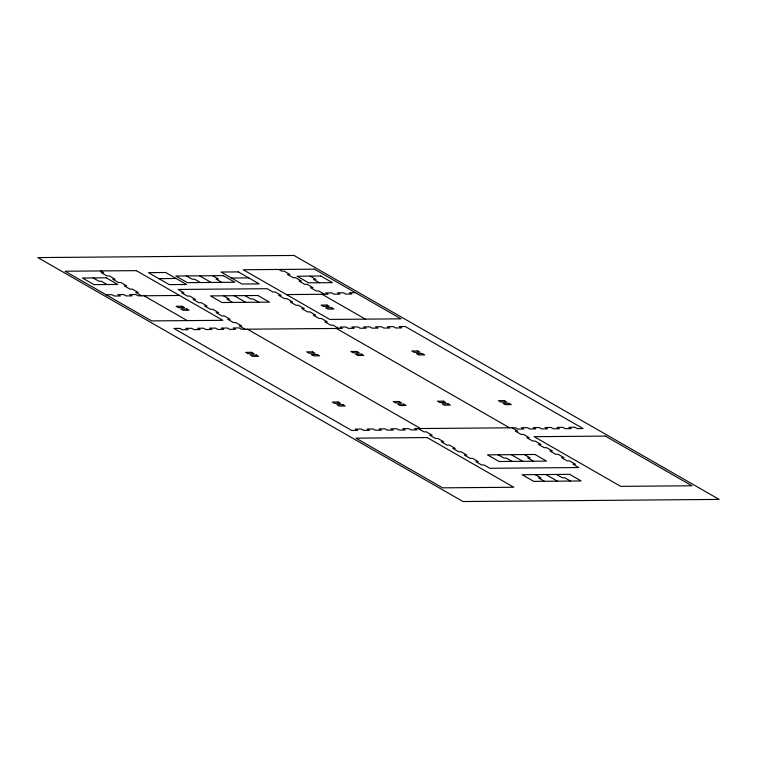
<?xml version="1.0" encoding="UTF-8"?>
<svg xmlns="http://www.w3.org/2000/svg" width="757" height="757" viewBox="0 0 757 757"><rect width="100%" height="100%" fill="white"/><g stroke="black" fill="none" stroke-linecap="round" stroke-linejoin="round"><path stroke-width="1.14" d="M158.894 278.642L176.116 278.491M231.519 278.037L248.741 277.895M106.065 294.747L111.998 294.691L114.307 296.015L120.24 295.968L117.931 294.643L123.864 294.596L126.173 295.921L132.106 295.873L129.797 294.549L135.73 294.501L138.039 295.826L179.56 295.476M355.383 292.675L349.46 292.722L351.768 294.047L345.835 294.095L343.527 292.77L337.594 292.817L339.902 294.142L333.969 294.199L331.661 292.864L325.728 292.921L328.036 294.246L286.515 294.587M310.143 276.116L315.915 279.428L313.549 279.447L319.322 282.758M324.479 294.274L318.706 290.962L316.331 290.981L310.559 287.669L312.934 287.651L307.162 284.339L304.787 284.358L299.015 281.046L301.39 281.027L295.618 277.715L293.243 277.734L287.471 274.422L289.846 274.403L284.074 271.091L281.699 271.11L278.813 269.454M322.103 294.293L365.394 319.132M338.786 328.434L333.014 325.122L330.639 325.141L324.867 321.829L327.242 321.81L321.47 318.498L319.094 318.517L313.322 315.205L315.697 315.186L309.925 311.875L307.55 311.893L301.778 308.582L304.153 308.563L298.381 305.251L296.006 305.27L290.234 301.958L292.609 301.939L286.837 298.627L284.462 298.646L278.69 295.334L281.065 295.315L275.293 292.003L272.917 292.022L267.145 288.71L178.169 289.448L183.942 292.76L181.566 292.779L187.339 296.091L189.714 296.072L195.486 299.384L193.111 299.403L198.883 302.715L201.258 302.696L207.03 306.008L204.655 306.027L210.427 309.339L212.802 309.32L218.574 312.632L216.199 312.65L221.971 315.962L224.346 315.943L230.119 319.255L227.743 319.274L233.516 322.586L235.891 322.567L241.663 325.879L239.288 325.898L245.06 329.21M511.94 427.79L517.712 431.102L515.337 431.121L521.109 434.433L523.484 434.414L529.257 437.726L526.881 437.745L532.654 441.057L535.029 441.038L540.801 444.35L538.426 444.368L544.198 447.68L546.573 447.661L552.345 450.973L549.97 450.992L555.742 454.304L558.117 454.285L563.889 457.597L561.514 457.616L567.286 460.928L569.661 460.909L575.434 464.221L573.058 464.24L578.831 467.552L489.855 468.29L484.083 464.978L481.707 464.997L475.935 461.685L478.31 461.666L472.538 458.354L470.163 458.373L464.391 455.061L466.766 455.042L460.994 451.73L458.619 451.749L452.847 448.437L455.222 448.418L449.45 445.107L447.075 445.125L441.303 441.814L443.678 441.795L437.906 438.483L435.53 438.502L429.758 435.19L432.133 435.171L426.361 431.859L423.986 431.878L418.214 428.566M336.411 328.453L509.565 427.809M212.622 275.718L218.395 279.03L216.019 279.049L221.792 282.361M258.799 302.213L253.027 298.901L250.652 298.92L244.88 295.608M524.308 454.569L530.08 457.881L527.705 457.9L533.477 461.212M570.475 481.064L564.703 477.752L562.337 477.771L556.565 474.459M199.574 275.832L211.118 282.456M234.206 295.703L245.751 302.327M511.249 454.673L522.794 461.297M545.882 474.544L557.426 481.168M200.435 282.541L194.663 279.229L192.297 279.248L186.525 275.936M223.523 295.788L229.295 299.1L226.92 299.119L232.692 302.431M512.12 461.392L506.348 458.08L503.973 458.099L498.201 454.787M535.208 474.639L540.981 477.951L538.606 477.97L544.378 481.282M247.435 329.191L420.589 428.547M100.681 270.93L103.567 272.586L101.192 272.605L106.964 275.917L109.339 275.898L115.111 279.21L112.736 279.229L118.508 282.541L120.883 282.522L126.656 285.834L124.28 285.853L130.053 289.165L132.428 289.146L138.2 292.457L135.825 292.476L141.597 295.788M143.972 295.769L187.263 320.608M107.04 284.518L101.268 281.207L98.893 281.226L93.12 277.914M293.99 255.459L37.85 257.588L463.01 501.541L719.15 499.412L293.99 255.459M136.269 270.637L65.093 271.233L151.665 320.911L222.851 320.315L136.269 270.637M314.41 269.161L243.224 269.747L329.806 319.426L400.983 318.839L314.41 269.161M165.669 272.501L148.448 272.652L169.331 284.632L186.553 284.481L165.669 272.501M238.304 271.905L221.082 272.047L241.956 284.026L259.178 283.884L238.304 271.905M223.296 275.633L175.842 276.031L187.386 282.654L234.84 282.257L223.296 275.633M106.169 277.81L82.447 278.008L93.991 284.632L117.714 284.433L106.169 277.81M320.826 276.021L297.094 276.22L308.638 282.844L332.37 282.645L320.826 276.021M257.929 295.504L210.474 295.902L222.019 302.526L269.473 302.128L257.929 295.504M182.134 306.263L176.201 306.311L178.51 307.635L184.443 307.588L182.134 306.263M326.996 305.052L321.063 305.109L323.371 306.434L329.304 306.377L326.996 305.052M186.752 308.913L180.819 308.96L183.128 310.285L189.061 310.238L186.752 308.913M331.613 307.702L325.68 307.758L327.989 309.083L333.922 309.026L331.613 307.702M179.873 328.406L173.94 328.453L351.712 430.468L357.645 430.411L355.336 429.087L361.269 429.039L363.578 430.364L369.511 430.317L367.202 428.992L373.135 428.945L375.444 430.269L381.377 430.222L379.068 428.897L385.001 428.841L387.31 430.165L393.233 430.118L390.934 428.793L396.857 428.746L399.166 430.071L405.099 430.023L402.79 428.699L408.723 428.651L411.032 429.976L416.965 429.919L414.656 428.594L515.498 427.762L517.807 429.087L523.74 429.039L521.431 427.714L527.364 427.658L529.673 428.982L535.606 428.935L533.297 427.61L539.23 427.563L541.539 428.888L547.472 428.841L545.163 427.516L551.096 427.468L553.405 428.793L559.328 428.736L557.02 427.412L562.953 427.364L565.261 428.689L571.194 428.642L568.886 427.317L574.818 427.27L577.127 428.594L583.06 428.547L405.288 326.532L399.355 326.589L401.664 327.913L395.731 327.961L393.422 326.636L387.489 326.683L389.798 328.008L383.865 328.055L381.556 326.731L375.623 326.778L377.932 328.103L371.999 328.16L369.69 326.835L363.767 326.882L366.066 328.207L360.143 328.254L357.834 326.929L351.901 326.977L354.21 328.301L348.277 328.349L345.968 327.024L340.035 327.081L342.344 328.406L241.502 329.238L239.193 327.913L233.26 327.961L235.569 329.286L229.636 329.342L227.327 328.018L221.394 328.065L223.703 329.39L217.77 329.437L215.461 328.112L209.528 328.16L211.837 329.484L205.904 329.532L203.595 328.207L197.672 328.264L199.98 329.588L194.047 329.636L191.739 328.311L185.806 328.358L188.115 329.683L182.182 329.73L179.873 328.406M251.665 352.336L245.732 352.383L248.041 353.708L253.974 353.661L251.665 352.336M312.594 351.835L306.67 351.882L308.979 353.207L314.903 353.159L312.594 351.835M356.831 351.466L350.898 351.513L353.207 352.838L359.14 352.79L356.831 351.466M417.76 350.955L411.827 351.011L414.136 352.336L420.069 352.279L417.76 350.955M256.282 354.986L250.349 355.033L252.658 356.358L258.591 356.31L256.282 354.986M317.211 354.484L311.288 354.531L313.597 355.856L319.52 355.809L317.211 354.484M361.449 354.115L355.516 354.162L357.824 355.487L363.757 355.44L361.449 354.115M422.378 353.604L416.445 353.661L418.753 354.986L424.686 354.929L422.378 353.604M338.247 402.014L332.314 402.071L334.622 403.396L340.555 403.339L338.247 402.014M399.176 401.513L393.243 401.56L395.551 402.885L401.484 402.838L399.176 401.513M443.403 401.144L437.48 401.191L439.789 402.516L445.712 402.469L443.403 401.144M504.342 400.642L498.409 400.69L500.718 402.014L506.651 401.967L504.342 400.642M342.864 404.664L336.931 404.721L339.24 406.045L345.173 405.989L342.864 404.664M403.793 404.162L397.86 404.21L400.169 405.534L406.102 405.487L403.793 404.162M448.021 403.793L442.097 403.841L444.406 405.165L450.33 405.118L448.021 403.793M508.959 403.292L503.027 403.339L505.335 404.664L511.268 404.617L508.959 403.292M427.194 437.574L356.017 438.161L442.59 487.839L513.776 487.253L427.194 437.574M605.335 436.089L534.149 436.685L620.731 486.363L691.907 485.767L605.335 436.089M534.981 454.474L487.527 454.872L499.071 461.496L546.526 461.098L534.981 454.474M569.614 474.346L522.16 474.743L533.704 481.367L581.158 480.969L569.614 474.346"/></g></svg>
